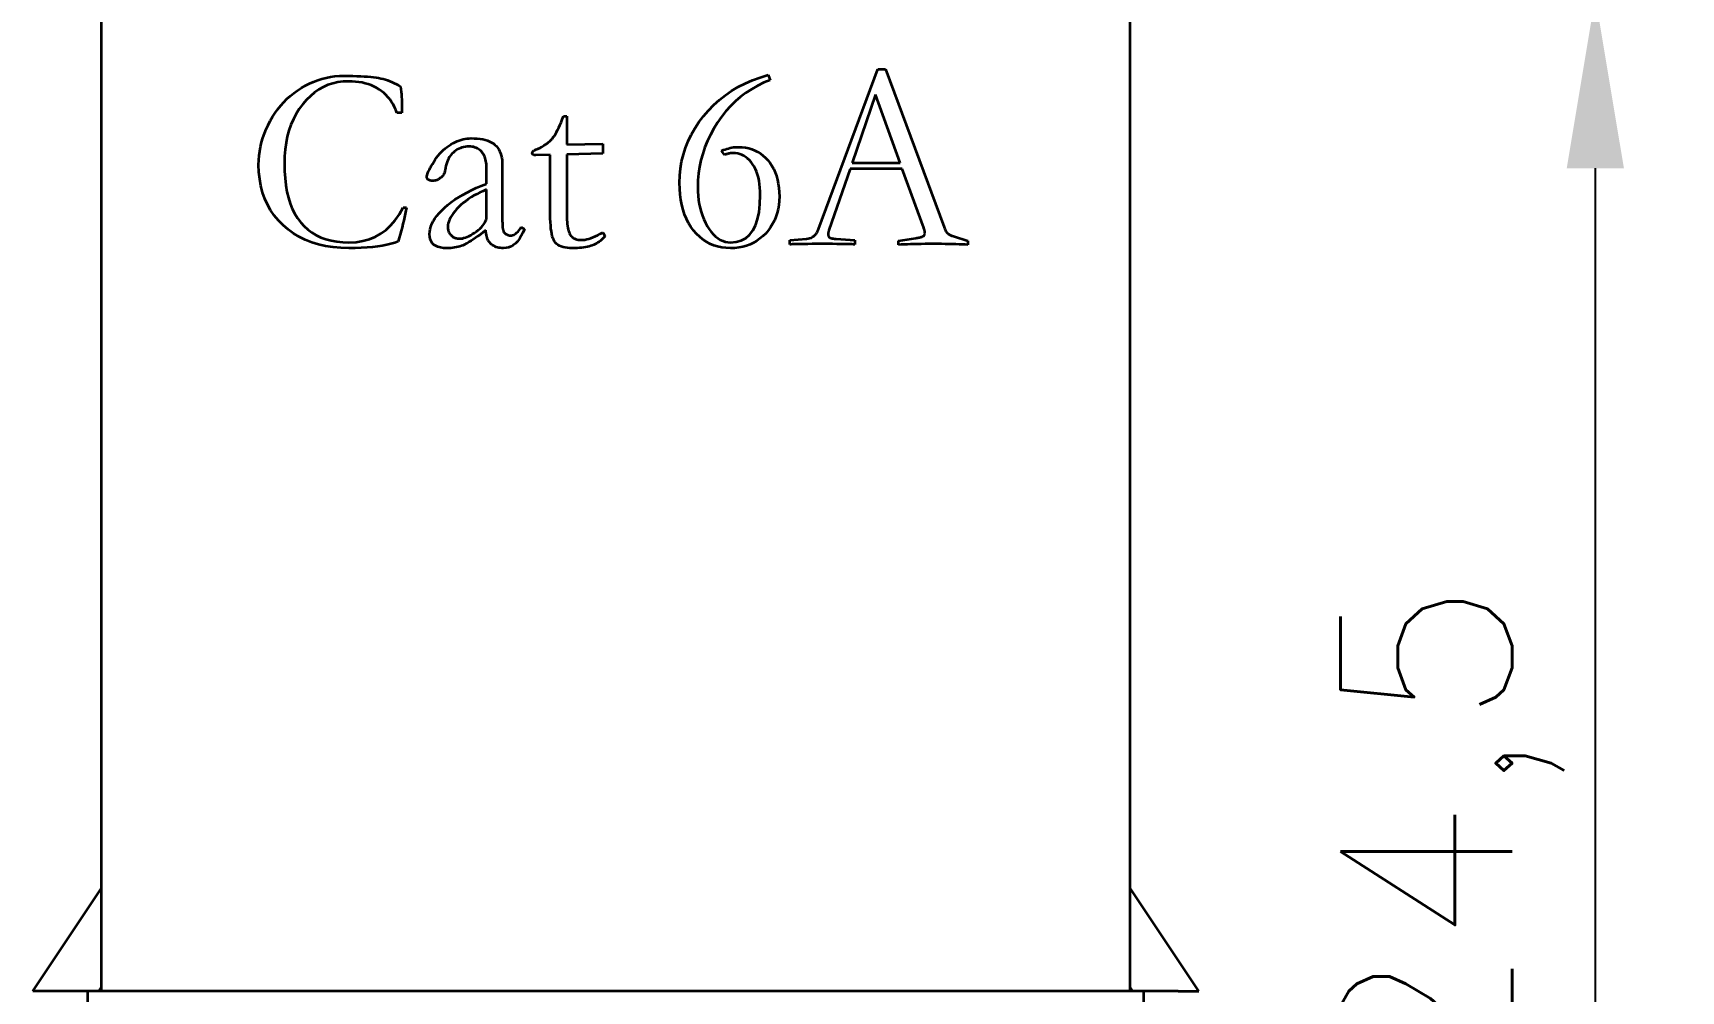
# Model space of a CAD drawing. Header units: millimetres. Extents: x -70 to 70, y -99 to 99.
# Drawn here: x 30.13 to 54.16, y 52.6 to 66.57 of the extents above; entities that cross this region are included whole.
import ezdxf

# ---------------------------------------------------------------- set-up
doc = ezdxf.new("R2010")
doc.units = ezdxf.units.MM
doc.header["$PDSIZE"] = -5
doc.layers.get('0').update_dxf_attribs({"lineweight": 18})
doc.layers.add('粗实线层', color=7, linetype='Continuous', lineweight=35)
doc.styles.get("Standard").update_dxf_attribs({"font": 'txt.shx'})
doc.dimstyles.get("Standard").update_dxf_attribs({"dimtxt": 0.18, "dimasz": 0.18, "dimexe": 0.18, "dimexo": 0.0625, "dimgap": 0.09, "dimtad": 0, "dimtih": 1, "dimtoh": 1, "dimdec": 4, "dimzin": 0, "dimdsep": 46, "dimtxsty": 'Standard', "dimcen": 0.09, "dimdle": 0.36, "dimadec": 0, "dimazin": 0, "dimtfac": 1, "dimtdec": 4, "dimtofl": 0, "dimtmove": 0, "dimatfit": 3, "dimfxl": 1, "dimtolj": 1, "dimarcsym": 0})

# ---------------------------------------------------------------- blocks, each defined once
blk = doc.blocks.new('*D14')
at = {"color": 0, "lineweight": -2, "transparency": 16777216}
for p, q in [((48.679, 67.102), (54.162, 67.102)), ((52.912, 64.602), (52.912, 45.102)), ((49.142, 42.602), (54.162, 42.602))]:
    blk.add_line(p, q, dxfattribs=at)
at = {"color": 0, "transparency": 16777216}
for points in [[(52.496, 64.602), (53.329, 64.602), (52.912, 67.102)], [(52.496, 45.102), (53.329, 45.102), (52.912, 42.602)]]:
    blk.add_solid(points, dxfattribs=at)
at = {"layer": 'Defpoints', "color": 0, "transparency": 16777216}
for p in [(48.054, 67.102), (48.517, 42.602), (52.912, 42.602)]:
    blk.add_point(p, dxfattribs=at)
at = {"color": 0, "transparency": 16777216, "insert": (50.829, 54.852), "char_height": 2.5, "attachment_point": 5, "rotation": 90}
blk.add_mtext('\\A1;24,5', dxfattribs=at)

msp = doc.modelspace()

# ---------------------------------------------------------------- linework, layer by layer
at = {"layer": '粗实线层', "color": 7, "lineweight": 35}
for p, q in [((31.131, 52.602), (31.131, 79.102)), ((46.131, 52.602), (46.131, 79.102)), ((34.163, 65.837), (34.223, 65.863)), ((34.223, 65.863), (34.283, 65.886)), ((34.283, 65.886), (34.345, 65.905)), ((34.345, 65.905), (34.407, 65.921)), ((34.407, 65.921), (34.471, 65.933)), ((34.471, 65.933), (34.535, 65.942)), ((34.579, 65.855), (34.505, 65.838)), ((34.535, 65.942), (34.6, 65.947)), ((34.656, 65.865), (34.579, 65.855)), ((34.6, 65.947), (34.666, 65.949)), ((34.735, 65.868), (34.656, 65.865)), ((34.666, 65.949), (34.732, 65.949)), ((34.732, 65.949), (34.795, 65.948)), ((34.786, 65.867), (34.735, 65.868)), ((34.836, 65.863), (34.786, 65.867)), ((34.795, 65.948), (34.854, 65.946)), ((34.884, 65.857), (34.836, 65.863)), ((34.854, 65.946), (34.91, 65.944)), ((34.93, 65.849), (34.884, 65.857)), ((34.91, 65.944), (34.962, 65.941)), ((34.975, 65.839), (34.93, 65.849)), ((34.962, 65.941), (35.011, 65.938)), ((35.011, 65.938), (35.057, 65.934)), ((35.057, 65.934), (35.098, 65.929)), ((35.098, 65.929), (35.137, 65.924)), ((35.137, 65.924), (35.172, 65.918)), ((35.172, 65.918), (35.205, 65.911)), ((35.205, 65.911), (35.238, 65.903)), ((35.238, 65.903), (35.27, 65.894)), ((35.27, 65.894), (35.303, 65.883)), ((35.303, 65.883), (35.335, 65.871)), ((35.335, 65.871), (35.367, 65.858)), ((35.367, 65.858), (35.399, 65.843)), ((40.518, 65.839), (40.624, 65.885)), ((40.624, 65.885), (40.736, 65.926)), ((40.789, 65.849), (40.698, 65.805)), ((40.736, 65.926), (40.852, 65.961)), ((40.883, 65.887), (40.789, 65.849)), ((40.852, 65.961), (40.883, 65.887)), ((41.586, 63.713), (42.451, 66.046)), ((42.451, 66.046), (42.563, 66.046)), ((42.563, 66.046), (43.417, 63.74)), ((33.788, 65.565), (33.835, 65.612)), ((33.835, 65.612), (33.884, 65.656)), ((33.884, 65.656), (33.936, 65.698)), ((33.936, 65.698), (33.99, 65.737)), ((33.99, 65.737), (34.046, 65.773)), ((34.046, 65.773), (34.104, 65.807)), ((34.104, 65.807), (34.163, 65.837)), ((34.176, 65.654), (34.118, 65.598)), ((34.236, 65.704), (34.176, 65.654)), ((34.299, 65.748), (34.236, 65.704)), ((34.365, 65.785), (34.299, 65.748)), ((34.433, 65.815), (34.365, 65.785)), ((34.505, 65.838), (34.433, 65.815)), ((35.019, 65.826), (34.975, 65.839)), ((35.061, 65.81), (35.019, 65.826)), ((35.101, 65.793), (35.061, 65.81)), ((35.14, 65.773), (35.101, 65.793)), ((35.178, 65.75), (35.14, 65.773)), ((35.213, 65.726), (35.178, 65.75)), ((35.247, 65.699), (35.213, 65.726)), ((35.278, 65.67), (35.247, 65.699)), ((35.307, 65.639), (35.278, 65.67)), ((35.335, 65.606), (35.307, 65.639)), ((35.36, 65.571), (35.335, 65.606)), ((35.399, 65.843), (35.43, 65.827)), ((35.43, 65.827), (35.461, 65.81)), ((35.461, 65.81), (35.492, 65.791)), ((35.492, 65.791), (35.497, 65.754)), ((35.497, 65.754), (35.501, 65.716)), ((35.501, 65.716), (35.504, 65.679)), ((35.504, 65.679), (35.507, 65.641)), ((35.507, 65.641), (35.509, 65.603)), ((40.14, 65.598), (40.227, 65.667)), ((40.227, 65.667), (40.319, 65.73)), ((40.319, 65.73), (40.416, 65.787)), ((40.449, 65.642), (40.374, 65.577)), ((40.416, 65.787), (40.518, 65.839)), ((40.528, 65.701), (40.449, 65.642)), ((40.611, 65.755), (40.528, 65.701)), ((40.698, 65.805), (40.611, 65.755)), ((42.416, 65.675), (42.077, 64.679)), ((42.776, 64.679), (42.416, 65.675)), ((33.625, 65.352), (33.662, 65.41)), ((33.662, 65.41), (33.702, 65.464)), ((33.702, 65.464), (33.744, 65.516)), ((33.744, 65.516), (33.788, 65.565)), ((33.968, 65.393), (33.928, 65.316)), ((34.013, 65.465), (33.968, 65.393)), ((34.064, 65.534), (34.013, 65.465)), ((34.118, 65.598), (34.064, 65.534)), ((35.382, 65.533), (35.36, 65.571)), ((35.403, 65.494), (35.382, 65.533)), ((35.422, 65.452), (35.403, 65.494)), ((35.438, 65.409), (35.422, 65.452)), ((35.512, 65.409), (35.438, 65.409)), ((35.509, 65.603), (35.51, 65.564)), ((35.51, 65.564), (35.512, 65.526)), ((35.512, 65.526), (35.512, 65.487)), ((35.512, 65.487), (35.512, 65.448)), ((35.512, 65.448), (35.512, 65.409)), ((39.908, 65.36), (39.981, 65.445)), ((39.981, 65.445), (40.058, 65.525)), ((40.058, 65.525), (40.14, 65.598)), ((40.236, 65.433), (40.172, 65.353)), ((40.303, 65.507), (40.236, 65.433)), ((40.374, 65.577), (40.303, 65.507)), ((33.505, 65.107), (33.53, 65.169)), ((33.53, 65.169), (33.559, 65.231)), ((33.559, 65.231), (33.59, 65.293)), ((33.59, 65.293), (33.625, 65.352)), ((33.864, 65.151), (33.84, 65.063)), ((33.893, 65.236), (33.864, 65.151)), ((33.928, 65.316), (33.893, 65.236)), ((37.75, 65.1), (37.766, 65.128)), ((37.766, 65.128), (37.782, 65.159)), ((37.782, 65.159), (37.798, 65.193)), ((37.798, 65.193), (37.815, 65.23)), ((37.815, 65.23), (37.832, 65.27)), ((37.832, 65.27), (37.85, 65.313)), ((37.85, 65.313), (37.867, 65.358)), ((37.867, 65.358), (37.914, 65.358)), ((37.914, 65.358), (37.918, 64.945)), ((39.73, 65.089), (39.782, 65.181)), ((39.782, 65.181), (39.842, 65.272)), ((39.842, 65.272), (39.908, 65.36)), ((40.058, 65.179), (40.009, 65.09)), ((40.113, 65.268), (40.058, 65.179)), ((40.172, 65.353), (40.113, 65.268)), ((33.438, 64.85), (33.449, 64.915)), ((33.449, 64.915), (33.464, 64.98)), ((33.464, 64.98), (33.483, 65.044)), ((33.483, 65.044), (33.505, 65.107)), ((33.821, 64.971), (33.808, 64.875)), ((33.84, 65.063), (33.821, 64.971)), ((36.114, 64.866), (36.14, 64.889)), ((36.14, 64.889), (36.168, 64.91)), ((36.168, 64.91), (36.196, 64.93)), ((36.196, 64.93), (36.226, 64.949)), ((36.226, 64.949), (36.256, 64.966)), ((36.256, 64.966), (36.286, 64.981)), ((36.286, 64.981), (36.316, 64.994)), ((36.316, 64.994), (36.345, 65.006)), ((36.34, 64.885), (36.318, 64.874)), ((36.363, 64.895), (36.34, 64.885)), ((36.345, 65.006), (36.375, 65.016)), ((36.387, 64.904), (36.363, 64.895)), ((36.375, 65.016), (36.404, 65.024)), ((36.411, 64.91), (36.387, 64.904)), ((36.404, 65.024), (36.433, 65.03)), ((36.436, 64.914), (36.411, 64.91)), ((36.433, 65.03), (36.462, 65.034)), ((36.462, 64.917), (36.436, 64.914)), ((36.462, 65.034), (36.491, 65.037)), ((36.489, 64.918), (36.462, 64.917)), ((36.511, 64.917), (36.489, 64.918)), ((36.491, 65.037), (36.52, 65.038)), ((36.533, 64.915), (36.511, 64.917)), ((36.52, 65.038), (36.566, 65.037)), ((36.554, 64.911), (36.533, 64.915)), ((36.574, 64.905), (36.554, 64.911)), ((36.566, 65.037), (36.61, 65.034)), ((36.593, 64.898), (36.574, 64.905)), ((36.611, 64.89), (36.593, 64.898)), ((36.61, 65.034), (36.651, 65.029)), ((36.628, 64.879), (36.611, 64.89)), ((36.651, 65.029), (36.69, 65.023)), ((36.69, 65.023), (36.726, 65.014)), ((36.726, 65.014), (36.76, 65.004)), ((36.76, 65.004), (36.79, 64.991)), ((36.79, 64.991), (36.819, 64.977)), ((36.819, 64.977), (36.844, 64.961)), ((36.844, 64.961), (36.867, 64.943)), ((36.867, 64.943), (36.888, 64.923)), ((36.888, 64.923), (36.906, 64.901)), ((36.906, 64.901), (36.922, 64.876)), ((37.462, 64.872), (37.494, 64.886)), ((37.494, 64.886), (37.525, 64.9)), ((37.525, 64.9), (37.553, 64.915)), ((37.553, 64.915), (37.58, 64.931)), ((37.58, 64.931), (37.605, 64.947)), ((37.605, 64.947), (37.628, 64.963)), ((37.628, 64.963), (37.65, 64.98)), ((37.65, 64.98), (37.669, 64.997)), ((37.669, 64.997), (37.687, 65.014)), ((37.687, 65.014), (37.703, 65.032)), ((37.703, 65.032), (37.718, 65.052)), ((37.718, 65.052), (37.734, 65.074)), ((37.734, 65.074), (37.75, 65.1)), ((37.918, 64.945), (38.443, 64.957)), ((38.443, 64.957), (38.443, 64.818)), ((39.615, 64.8), (39.646, 64.898)), ((39.646, 64.898), (39.685, 64.995)), ((39.685, 64.995), (39.73, 65.089)), ((39.929, 64.907), (39.897, 64.813)), ((39.966, 64.999), (39.929, 64.907)), ((40.009, 65.09), (39.966, 64.999)), ((40.247, 64.884), (40.272, 64.891)), ((40.272, 64.891), (40.297, 64.897)), ((40.297, 64.897), (40.322, 64.902)), ((40.322, 64.902), (40.348, 64.906)), ((40.348, 64.906), (40.373, 64.908)), ((40.373, 64.908), (40.398, 64.91)), ((40.398, 64.91), (40.424, 64.91)), ((40.424, 64.91), (40.474, 64.908)), ((40.474, 64.908), (40.522, 64.903)), ((40.522, 64.903), (40.569, 64.893)), ((40.569, 64.893), (40.614, 64.879)), ((33.422, 64.652), (33.424, 64.719)), ((33.426, 64.544), (33.422, 64.652)), ((33.424, 64.719), (33.429, 64.785)), ((33.429, 64.785), (33.438, 64.85)), ((33.8, 64.775), (33.797, 64.671)), ((33.797, 64.671), (33.799, 64.559)), ((33.808, 64.875), (33.8, 64.775)), ((35.939, 64.632), (35.956, 64.662)), ((35.956, 64.662), (35.975, 64.694)), ((35.975, 64.694), (35.996, 64.727)), ((35.996, 64.727), (36.017, 64.757)), ((36.017, 64.757), (36.04, 64.787)), ((36.04, 64.787), (36.063, 64.815)), ((36.063, 64.815), (36.088, 64.841)), ((36.088, 64.841), (36.114, 64.866)), ((36.16, 64.665), (36.152, 64.636)), ((36.169, 64.693), (36.16, 64.665)), ((36.18, 64.719), (36.169, 64.693)), ((36.192, 64.743), (36.18, 64.719)), ((36.206, 64.766), (36.192, 64.743)), ((36.221, 64.788), (36.206, 64.766)), ((36.238, 64.809), (36.221, 64.788)), ((36.257, 64.827), (36.238, 64.809)), ((36.277, 64.845), (36.257, 64.827)), ((36.297, 64.86), (36.277, 64.845)), ((36.318, 64.874), (36.297, 64.86)), ((36.644, 64.867), (36.628, 64.879)), ((36.66, 64.854), (36.644, 64.867)), ((36.674, 64.839), (36.66, 64.854)), ((36.687, 64.823), (36.674, 64.839)), ((36.699, 64.806), (36.687, 64.823)), ((36.709, 64.787), (36.699, 64.806)), ((36.719, 64.769), (36.709, 64.787)), ((36.726, 64.749), (36.719, 64.769)), ((36.732, 64.728), (36.726, 64.749)), ((36.737, 64.706), (36.732, 64.728)), ((36.741, 64.684), (36.737, 64.706)), ((36.743, 64.66), (36.741, 64.684)), ((36.744, 64.636), (36.743, 64.66)), ((36.922, 64.876), (36.936, 64.849)), ((36.936, 64.849), (36.948, 64.82)), ((36.948, 64.82), (36.958, 64.789)), ((36.958, 64.789), (36.966, 64.755)), ((36.966, 64.755), (36.971, 64.719)), ((36.971, 64.719), (36.974, 64.681)), ((36.974, 64.681), (36.975, 64.64)), ((37.412, 64.827), (37.414, 64.832)), ((37.412, 64.822), (37.412, 64.827)), ((37.412, 64.816), (37.412, 64.822)), ((37.414, 64.81), (37.412, 64.816)), ((37.414, 64.832), (37.416, 64.837)), ((37.416, 64.806), (37.414, 64.81)), ((37.416, 64.837), (37.42, 64.843)), ((37.42, 64.802), (37.416, 64.806)), ((37.42, 64.843), (37.424, 64.848)), ((37.425, 64.798), (37.42, 64.802)), ((37.424, 64.848), (37.43, 64.853)), ((37.431, 64.796), (37.425, 64.798)), ((37.43, 64.853), (37.436, 64.858)), ((37.438, 64.793), (37.431, 64.796)), ((37.436, 64.858), (37.444, 64.862)), ((37.446, 64.792), (37.438, 64.793)), ((37.444, 64.862), (37.452, 64.867)), ((37.455, 64.791), (37.446, 64.792)), ((37.452, 64.867), (37.462, 64.872)), ((37.466, 64.791), (37.455, 64.791)), ((37.674, 64.795), (37.466, 64.791)), ((37.674, 63.922), (37.674, 64.795)), ((38.443, 64.818), (37.918, 64.802)), ((37.918, 64.802), (37.918, 63.883)), ((39.573, 64.598), (39.59, 64.7)), ((39.59, 64.7), (39.615, 64.8)), ((39.871, 64.719), (39.851, 64.623)), ((39.897, 64.813), (39.871, 64.719)), ((40.173, 64.856), (40.198, 64.867)), ((40.215, 64.795), (40.173, 64.856)), ((40.198, 64.867), (40.222, 64.876)), ((40.228, 64.8), (40.215, 64.795)), ((40.222, 64.876), (40.247, 64.884)), ((40.24, 64.804), (40.228, 64.8)), ((40.253, 64.808), (40.24, 64.804)), ((40.265, 64.812), (40.253, 64.808)), ((40.278, 64.815), (40.265, 64.812)), ((40.291, 64.817), (40.278, 64.815)), ((40.304, 64.819), (40.291, 64.817)), ((40.317, 64.82), (40.304, 64.819)), ((40.33, 64.821), (40.317, 64.82)), ((40.343, 64.822), (40.33, 64.821)), ((40.376, 64.82), (40.343, 64.822)), ((40.408, 64.815), (40.376, 64.82)), ((40.439, 64.807), (40.408, 64.815)), ((40.469, 64.796), (40.439, 64.807)), ((40.498, 64.781), (40.469, 64.796)), ((40.526, 64.763), (40.498, 64.781)), ((40.552, 64.742), (40.526, 64.763)), ((40.577, 64.718), (40.552, 64.742)), ((40.602, 64.69), (40.577, 64.718)), ((40.625, 64.659), (40.602, 64.69)), ((40.614, 64.879), (40.657, 64.862)), ((40.646, 64.626), (40.625, 64.659)), ((40.657, 64.862), (40.698, 64.841)), ((40.698, 64.841), (40.738, 64.816)), ((40.738, 64.816), (40.776, 64.787)), ((40.776, 64.787), (40.812, 64.754)), ((40.812, 64.754), (40.847, 64.717)), ((40.847, 64.717), (40.879, 64.677)), ((40.879, 64.677), (40.907, 64.634)), ((42.077, 64.679), (42.776, 64.679)), ((33.437, 64.441), (33.426, 64.544)), ((33.454, 64.342), (33.437, 64.441)), ((33.799, 64.559), (33.807, 64.454)), ((33.807, 64.454), (33.818, 64.353)), ((35.875, 64.474), (35.876, 64.486)), ((35.875, 64.468), (35.875, 64.474)), ((35.876, 64.462), (35.875, 64.468)), ((35.876, 64.486), (35.879, 64.5)), ((35.877, 64.457), (35.876, 64.462)), ((35.879, 64.452), (35.877, 64.457)), ((35.879, 64.5), (35.884, 64.517)), ((35.882, 64.447), (35.879, 64.452)), ((35.885, 64.443), (35.882, 64.447)), ((35.884, 64.517), (35.891, 64.535)), ((35.889, 64.439), (35.885, 64.443)), ((35.893, 64.436), (35.889, 64.439)), ((35.891, 64.535), (35.9, 64.556)), ((35.898, 64.432), (35.893, 64.436)), ((35.904, 64.43), (35.898, 64.432)), ((35.9, 64.556), (35.911, 64.579)), ((35.909, 64.427), (35.904, 64.43)), ((35.915, 64.425), (35.909, 64.427)), ((35.911, 64.579), (35.924, 64.605)), ((35.921, 64.423), (35.915, 64.425)), ((35.926, 64.421), (35.921, 64.423)), ((35.924, 64.605), (35.939, 64.632)), ((35.932, 64.419), (35.926, 64.421)), ((35.938, 64.418), (35.932, 64.419)), ((35.943, 64.417), (35.938, 64.418)), ((35.949, 64.417), (35.943, 64.417)), ((35.954, 64.416), (35.949, 64.417)), ((35.96, 64.416), (35.954, 64.416)), ((35.972, 64.417), (35.96, 64.416)), ((35.984, 64.418), (35.972, 64.417)), ((35.996, 64.42), (35.984, 64.418)), ((36.008, 64.424), (35.996, 64.42)), ((36.02, 64.428), (36.008, 64.424)), ((36.032, 64.433), (36.02, 64.428)), ((36.043, 64.439), (36.032, 64.433)), ((36.055, 64.446), (36.043, 64.439)), ((36.066, 64.454), (36.055, 64.446)), ((36.077, 64.462), (36.066, 64.454)), ((36.088, 64.472), (36.077, 64.462)), ((36.098, 64.482), (36.088, 64.472)), ((36.107, 64.492), (36.098, 64.482)), ((36.114, 64.503), (36.107, 64.492)), ((36.121, 64.514), (36.114, 64.503)), ((36.127, 64.525), (36.121, 64.514)), ((36.132, 64.537), (36.127, 64.525)), ((36.136, 64.549), (36.132, 64.537)), ((36.139, 64.561), (36.136, 64.549)), ((36.141, 64.574), (36.139, 64.561)), ((36.146, 64.606), (36.141, 64.574)), ((36.152, 64.636), (36.146, 64.606)), ((36.744, 64.374), (36.744, 64.636)), ((36.975, 64.64), (36.975, 63.856)), ((39.559, 64.389), (39.562, 64.495)), ((39.562, 64.495), (39.573, 64.598)), ((39.828, 64.427), (39.825, 64.327)), ((39.837, 64.526), (39.828, 64.427)), ((39.851, 64.623), (39.837, 64.526)), ((40.665, 64.589), (40.646, 64.626)), ((40.682, 64.551), (40.665, 64.589)), ((40.696, 64.509), (40.682, 64.551)), ((40.709, 64.465), (40.696, 64.509)), ((40.719, 64.419), (40.709, 64.465)), ((40.726, 64.37), (40.719, 64.419)), ((40.907, 64.634), (40.932, 64.589)), ((40.932, 64.589), (40.954, 64.54)), ((40.954, 64.54), (40.973, 64.488)), ((40.973, 64.488), (40.988, 64.434)), ((40.988, 64.434), (40.999, 64.377)), ((42.046, 64.594), (41.737, 63.698)), ((42.806, 64.594), (42.046, 64.594)), ((43.119, 63.733), (42.806, 64.594)), ((33.479, 64.247), (33.454, 64.342)), ((33.511, 64.157), (33.479, 64.247)), ((33.818, 64.353), (33.835, 64.259)), ((33.835, 64.259), (33.856, 64.17)), ((33.856, 64.17), (33.883, 64.087)), ((36.283, 64.143), (36.339, 64.18)), ((36.339, 64.18), (36.398, 64.215)), ((36.398, 64.215), (36.461, 64.249)), ((36.461, 64.249), (36.527, 64.282)), ((36.519, 64.177), (36.479, 64.151)), ((36.56, 64.202), (36.519, 64.177)), ((36.527, 64.282), (36.596, 64.314)), ((36.603, 64.225), (36.56, 64.202)), ((36.596, 64.314), (36.668, 64.344)), ((36.648, 64.248), (36.603, 64.225)), ((36.695, 64.269), (36.648, 64.248)), ((36.668, 64.344), (36.744, 64.374)), ((36.744, 64.289), (36.695, 64.269)), ((36.744, 63.891), (36.744, 64.289)), ((39.561, 64.303), (39.559, 64.389)), ((39.567, 64.22), (39.561, 64.303)), ((39.577, 64.141), (39.567, 64.22)), ((39.825, 64.327), (39.827, 64.262)), ((39.827, 64.262), (39.831, 64.198)), ((39.831, 64.198), (39.838, 64.137)), ((40.732, 64.318), (40.726, 64.37)), ((40.735, 64.264), (40.732, 64.318)), ((40.732, 64.077), (40.737, 64.208)), ((40.737, 64.208), (40.735, 64.264)), ((40.999, 64.377), (41.008, 64.317)), ((41.008, 64.317), (41.013, 64.254)), ((41.013, 64.254), (41.015, 64.188)), ((41.015, 64.188), (41.013, 64.125)), ((33.55, 64.071), (33.511, 64.157)), ((33.597, 63.989), (33.55, 64.071)), ((33.65, 63.911), (33.597, 63.989)), ((33.883, 64.087), (33.913, 64.009)), ((33.913, 64.009), (33.949, 63.937)), ((33.949, 63.937), (33.989, 63.871)), ((35.415, 63.846), (35.474, 63.933)), ((35.474, 63.933), (35.527, 64.03)), ((35.527, 64.03), (35.577, 64.03)), ((35.559, 63.935), (35.549, 63.886)), ((35.568, 63.983), (35.559, 63.935)), ((35.577, 64.03), (35.568, 63.983)), ((36.022, 63.905), (36.055, 63.945)), ((36.055, 63.945), (36.093, 63.985)), ((36.093, 63.985), (36.135, 64.026)), ((36.135, 64.026), (36.181, 64.066)), ((36.181, 64.066), (36.231, 64.105)), ((36.231, 64.105), (36.283, 64.143)), ((36.257, 63.941), (36.237, 63.911)), ((36.281, 63.972), (36.257, 63.941)), ((36.308, 64.002), (36.281, 63.972)), ((36.338, 64.034), (36.308, 64.002)), ((36.371, 64.065), (36.338, 64.034)), ((36.405, 64.095), (36.371, 64.065)), ((36.441, 64.123), (36.405, 64.095)), ((36.479, 64.151), (36.441, 64.123)), ((39.592, 64.066), (39.577, 64.141)), ((39.61, 63.995), (39.592, 64.066)), ((39.633, 63.927), (39.61, 63.995)), ((39.66, 63.863), (39.633, 63.927)), ((39.838, 64.137), (39.847, 64.077)), ((39.847, 64.077), (39.86, 64.019)), ((39.86, 64.019), (39.875, 63.963)), ((39.875, 63.963), (39.893, 63.909)), ((40.698, 63.857), (40.719, 63.96)), ((40.719, 63.96), (40.732, 64.077)), ((40.983, 63.949), (40.965, 63.894)), ((40.997, 64.005), (40.983, 63.949)), ((41.007, 64.064), (40.997, 64.005)), ((41.013, 64.125), (41.007, 64.064)), ((33.71, 63.838), (33.65, 63.911)), ((33.778, 63.769), (33.71, 63.838)), ((33.851, 63.706), (33.778, 63.769)), ((33.93, 63.649), (33.851, 63.706)), ((33.989, 63.871), (34.035, 63.81)), ((34.035, 63.81), (34.084, 63.755)), ((34.084, 63.755), (34.139, 63.706)), ((34.139, 63.706), (34.198, 63.662)), ((35.205, 63.648), (35.281, 63.704)), ((35.281, 63.704), (35.351, 63.77)), ((35.351, 63.77), (35.415, 63.846)), ((35.501, 63.687), (35.487, 63.636)), ((35.514, 63.738), (35.501, 63.687)), ((35.526, 63.788), (35.514, 63.738)), ((35.538, 63.837), (35.526, 63.788)), ((35.549, 63.886), (35.538, 63.837)), ((35.916, 63.676), (35.922, 63.713)), ((35.922, 63.713), (35.933, 63.751)), ((35.933, 63.751), (35.949, 63.789)), ((35.949, 63.789), (35.969, 63.827)), ((35.969, 63.827), (35.993, 63.866)), ((35.993, 63.866), (36.022, 63.905)), ((36.181, 63.771), (36.18, 63.744)), ((36.18, 63.744), (36.18, 63.73)), ((36.18, 63.73), (36.182, 63.716)), ((36.186, 63.798), (36.181, 63.771)), ((36.182, 63.716), (36.184, 63.702)), ((36.184, 63.702), (36.187, 63.689)), ((36.194, 63.825), (36.186, 63.798)), ((36.187, 63.689), (36.192, 63.677)), ((36.205, 63.854), (36.194, 63.825)), ((36.219, 63.882), (36.205, 63.854)), ((36.237, 63.911), (36.219, 63.882)), ((36.599, 63.68), (36.626, 63.702)), ((36.626, 63.702), (36.651, 63.723)), ((36.651, 63.723), (36.673, 63.744)), ((36.673, 63.744), (36.691, 63.765)), ((36.691, 63.765), (36.707, 63.786)), ((36.736, 63.698), (36.694, 63.667)), ((36.707, 63.786), (36.72, 63.807)), ((36.72, 63.807), (36.731, 63.828)), ((36.731, 63.828), (36.738, 63.849)), ((36.737, 63.673), (36.736, 63.698)), ((36.738, 63.849), (36.742, 63.87)), ((36.742, 63.87), (36.744, 63.891)), ((36.975, 63.856), (36.975, 63.839)), ((36.975, 63.839), (36.975, 63.822)), ((36.975, 63.822), (36.976, 63.807)), ((36.976, 63.807), (36.976, 63.792)), ((36.976, 63.792), (36.977, 63.777)), ((36.977, 63.777), (36.977, 63.764)), ((36.977, 63.764), (36.978, 63.752)), ((36.978, 63.752), (36.979, 63.74)), ((36.979, 63.74), (36.98, 63.729)), ((36.98, 63.729), (36.981, 63.719)), ((36.981, 63.719), (36.983, 63.71)), ((36.983, 63.71), (36.985, 63.701)), ((36.985, 63.701), (36.987, 63.692)), ((36.987, 63.692), (36.99, 63.684)), ((36.99, 63.684), (36.994, 63.677)), ((37.204, 63.679), (37.22, 63.697)), ((37.22, 63.697), (37.235, 63.718)), ((37.235, 63.718), (37.249, 63.74)), ((37.249, 63.74), (37.3, 63.713)), ((37.3, 63.713), (37.276, 63.66)), ((37.675, 63.866), (37.674, 63.922)), ((37.677, 63.814), (37.675, 63.866)), ((37.68, 63.765), (37.677, 63.814)), ((37.684, 63.721), (37.68, 63.765)), ((37.69, 63.68), (37.684, 63.721)), ((37.918, 63.883), (37.918, 63.849)), ((37.918, 63.849), (37.919, 63.818)), ((37.919, 63.818), (37.922, 63.788)), ((37.922, 63.788), (37.925, 63.76)), ((37.925, 63.76), (37.93, 63.734)), ((37.93, 63.734), (37.935, 63.709)), ((37.935, 63.709), (37.941, 63.687)), ((37.941, 63.687), (37.948, 63.667)), ((39.691, 63.802), (39.66, 63.863)), ((39.726, 63.745), (39.691, 63.802)), ((39.765, 63.692), (39.726, 63.745)), ((39.808, 63.643), (39.765, 63.692)), ((39.893, 63.909), (39.914, 63.856)), ((39.914, 63.856), (39.938, 63.806)), ((39.938, 63.806), (39.964, 63.758)), ((39.964, 63.758), (39.993, 63.713)), ((39.993, 63.713), (40.022, 63.672)), ((40.581, 63.63), (40.628, 63.692)), ((40.628, 63.692), (40.667, 63.768)), ((40.667, 63.768), (40.698, 63.857)), ((40.854, 63.696), (40.816, 63.651)), ((40.887, 63.742), (40.854, 63.696)), ((40.917, 63.791), (40.887, 63.742)), ((40.943, 63.841), (40.917, 63.791)), ((40.965, 63.894), (40.943, 63.841)), ((41.563, 63.666), (41.575, 63.688)), ((41.575, 63.688), (41.586, 63.713)), ((41.733, 63.683), (41.731, 63.676)), ((41.735, 63.69), (41.733, 63.683)), ((41.737, 63.698), (41.735, 63.69)), ((43.123, 63.722), (43.119, 63.733)), ((43.126, 63.712), (43.123, 63.722)), ((43.129, 63.703), (43.126, 63.712)), ((43.132, 63.694), (43.129, 63.703)), ((43.134, 63.686), (43.132, 63.694)), ((43.135, 63.679), (43.134, 63.686)), ((43.417, 63.74), (43.422, 63.728)), ((43.422, 63.728), (43.427, 63.716)), ((43.427, 63.716), (43.432, 63.705)), ((43.432, 63.705), (43.438, 63.695)), ((43.438, 63.695), (43.443, 63.685)), ((43.443, 63.685), (43.448, 63.677)), ((34.014, 63.599), (33.93, 63.649)), ((34.102, 63.555), (34.014, 63.599)), ((34.196, 63.519), (34.102, 63.555)), ((34.294, 63.489), (34.196, 63.519)), ((34.198, 63.662), (34.261, 63.624)), ((34.261, 63.624), (34.33, 63.593)), ((34.398, 63.465), (34.294, 63.489)), ((34.33, 63.593), (34.402, 63.567)), ((34.507, 63.449), (34.398, 63.465)), ((34.402, 63.567), (34.48, 63.546)), ((34.48, 63.546), (34.562, 63.532)), ((34.621, 63.439), (34.507, 63.449)), ((34.562, 63.532), (34.648, 63.523)), ((34.648, 63.523), (34.739, 63.52)), ((34.739, 63.52), (34.844, 63.525)), ((34.844, 63.525), (34.943, 63.541)), ((35.002, 63.444), (34.919, 63.439)), ((34.943, 63.541), (35.036, 63.566)), ((35.08, 63.451), (35.002, 63.444)), ((35.036, 63.566), (35.123, 63.602)), ((35.154, 63.459), (35.08, 63.451)), ((35.123, 63.602), (35.205, 63.648)), ((35.224, 63.47), (35.154, 63.459)), ((35.289, 63.483), (35.224, 63.47)), ((35.35, 63.497), (35.289, 63.483)), ((35.406, 63.513), (35.35, 63.497)), ((35.458, 63.532), (35.406, 63.513)), ((35.473, 63.584), (35.458, 63.532)), ((35.487, 63.636), (35.473, 63.584)), ((35.913, 63.64), (35.916, 63.676)), ((35.916, 63.601), (35.913, 63.64)), ((35.923, 63.566), (35.916, 63.601)), ((35.936, 63.536), (35.923, 63.566)), ((35.953, 63.509), (35.936, 63.536)), ((35.976, 63.486), (35.953, 63.509)), ((36.004, 63.468), (35.976, 63.486)), ((36.036, 63.454), (36.004, 63.468)), ((36.074, 63.443), (36.036, 63.454)), ((36.117, 63.437), (36.074, 63.443)), ((36.192, 63.677), (36.197, 63.665)), ((36.197, 63.665), (36.203, 63.654)), ((36.203, 63.654), (36.211, 63.643)), ((36.211, 63.643), (36.219, 63.632)), ((36.219, 63.632), (36.228, 63.623)), ((36.228, 63.623), (36.238, 63.613)), ((36.238, 63.613), (36.248, 63.605)), ((36.248, 63.605), (36.259, 63.598)), ((36.28, 63.443), (36.252, 63.44)), ((36.259, 63.598), (36.271, 63.592)), ((36.271, 63.592), (36.283, 63.586)), ((36.306, 63.448), (36.28, 63.443)), ((36.283, 63.586), (36.295, 63.582)), ((36.295, 63.582), (36.308, 63.579)), ((36.331, 63.453), (36.306, 63.448)), ((36.308, 63.579), (36.321, 63.576)), ((36.321, 63.576), (36.335, 63.575)), ((36.355, 63.46), (36.331, 63.453)), ((36.335, 63.575), (36.35, 63.574)), ((36.35, 63.574), (36.371, 63.575)), ((36.378, 63.467), (36.355, 63.46)), ((36.371, 63.575), (36.393, 63.578)), ((36.4, 63.476), (36.378, 63.467)), ((36.393, 63.578), (36.416, 63.584)), ((36.421, 63.485), (36.4, 63.476)), ((36.416, 63.584), (36.44, 63.591)), ((36.443, 63.497), (36.421, 63.485)), ((36.44, 63.591), (36.464, 63.601)), ((36.466, 63.51), (36.443, 63.497)), ((36.464, 63.601), (36.489, 63.612)), ((36.492, 63.526), (36.466, 63.51)), ((36.489, 63.612), (36.516, 63.626)), ((36.521, 63.544), (36.492, 63.526)), ((36.516, 63.626), (36.542, 63.642)), ((36.551, 63.564), (36.521, 63.544)), ((36.542, 63.642), (36.57, 63.66)), ((36.584, 63.586), (36.551, 63.564)), ((36.57, 63.66), (36.599, 63.68)), ((36.618, 63.611), (36.584, 63.586)), ((36.655, 63.637), (36.618, 63.611)), ((36.694, 63.667), (36.655, 63.637)), ((36.739, 63.649), (36.737, 63.673)), ((36.742, 63.627), (36.739, 63.649)), ((36.747, 63.605), (36.742, 63.627)), ((36.753, 63.585), (36.747, 63.605)), ((36.76, 63.566), (36.753, 63.585)), ((36.769, 63.549), (36.76, 63.566)), ((36.779, 63.532), (36.769, 63.549)), ((36.791, 63.517), (36.779, 63.532)), ((36.803, 63.503), (36.791, 63.517)), ((36.817, 63.49), (36.803, 63.503)), ((36.833, 63.478), (36.817, 63.49)), ((36.849, 63.468), (36.833, 63.478)), ((36.866, 63.46), (36.849, 63.468)), ((36.884, 63.452), (36.866, 63.46)), ((36.903, 63.446), (36.884, 63.452)), ((36.924, 63.441), (36.903, 63.446)), ((36.994, 63.677), (36.998, 63.669)), ((36.998, 63.669), (37.003, 63.663)), ((37.003, 63.663), (37.009, 63.657)), ((37.009, 63.657), (37.015, 63.651)), ((37.015, 63.651), (37.022, 63.646)), ((37.022, 63.646), (37.029, 63.641)), ((37.029, 63.641), (37.036, 63.637)), ((37.066, 63.446), (37.029, 63.438)), ((37.036, 63.637), (37.042, 63.633)), ((37.042, 63.633), (37.049, 63.63)), ((37.049, 63.63), (37.056, 63.627)), ((37.056, 63.627), (37.063, 63.625)), ((37.063, 63.625), (37.07, 63.623)), ((37.101, 63.46), (37.066, 63.446)), ((37.07, 63.623), (37.077, 63.622)), ((37.077, 63.622), (37.084, 63.621)), ((37.084, 63.621), (37.091, 63.621)), ((37.091, 63.621), (37.108, 63.622)), ((37.135, 63.48), (37.101, 63.46)), ((37.108, 63.622), (37.125, 63.625)), ((37.125, 63.625), (37.141, 63.631)), ((37.166, 63.505), (37.135, 63.48)), ((37.141, 63.631), (37.157, 63.64)), ((37.157, 63.64), (37.173, 63.651)), ((37.196, 63.535), (37.166, 63.505)), ((37.173, 63.651), (37.189, 63.664)), ((37.189, 63.664), (37.204, 63.679)), ((37.225, 63.571), (37.196, 63.535)), ((37.251, 63.613), (37.225, 63.571)), ((37.276, 63.66), (37.251, 63.613)), ((37.696, 63.643), (37.69, 63.68)), ((37.704, 63.61), (37.696, 63.643)), ((37.714, 63.581), (37.704, 63.61)), ((37.724, 63.555), (37.714, 63.581)), ((37.736, 63.534), (37.724, 63.555)), ((37.75, 63.515), (37.736, 63.534)), ((37.766, 63.498), (37.75, 63.515)), ((37.786, 63.483), (37.766, 63.498)), ((37.808, 63.471), (37.786, 63.483)), ((37.833, 63.46), (37.808, 63.471)), ((37.86, 63.451), (37.833, 63.46)), ((37.891, 63.444), (37.86, 63.451)), ((37.924, 63.439), (37.891, 63.444)), ((37.948, 63.667), (37.957, 63.649)), ((37.957, 63.649), (37.966, 63.632)), ((37.966, 63.632), (37.976, 63.617)), ((37.976, 63.617), (37.987, 63.604)), ((37.987, 63.604), (38, 63.593)), ((38, 63.593), (38.014, 63.583)), ((38.014, 63.583), (38.029, 63.574)), ((38.029, 63.574), (38.045, 63.567)), ((38.045, 63.567), (38.063, 63.562)), ((38.063, 63.562), (38.081, 63.558)), ((38.081, 63.558), (38.101, 63.556)), ((38.101, 63.556), (38.122, 63.555)), ((38.122, 63.555), (38.149, 63.556)), ((38.161, 63.445), (38.132, 63.442)), ((38.149, 63.556), (38.177, 63.559)), ((38.189, 63.45), (38.161, 63.445)), ((38.177, 63.559), (38.206, 63.565)), ((38.216, 63.455), (38.189, 63.45)), ((38.206, 63.565), (38.236, 63.572)), ((38.241, 63.461), (38.216, 63.455)), ((38.236, 63.572), (38.267, 63.582)), ((38.264, 63.468), (38.241, 63.461)), ((38.286, 63.476), (38.264, 63.468)), ((38.267, 63.582), (38.299, 63.594)), ((38.307, 63.484), (38.286, 63.476)), ((38.299, 63.594), (38.333, 63.608)), ((38.328, 63.494), (38.307, 63.484)), ((38.348, 63.505), (38.328, 63.494)), ((38.333, 63.608), (38.367, 63.624)), ((38.367, 63.517), (38.348, 63.505)), ((38.367, 63.624), (38.402, 63.643)), ((38.386, 63.529), (38.367, 63.517)), ((38.405, 63.543), (38.386, 63.529)), ((38.402, 63.643), (38.439, 63.663)), ((38.423, 63.558), (38.405, 63.543)), ((38.44, 63.574), (38.423, 63.558)), ((38.439, 63.663), (38.474, 63.609)), ((38.457, 63.591), (38.44, 63.574)), ((38.474, 63.609), (38.457, 63.591)), ((39.853, 63.6), (39.808, 63.643)), ((39.9, 63.561), (39.853, 63.6)), ((39.95, 63.528), (39.9, 63.561)), ((40.002, 63.499), (39.95, 63.528)), ((40.057, 63.476), (40.002, 63.499)), ((40.022, 63.672), (40.053, 63.637)), ((40.053, 63.637), (40.085, 63.606)), ((40.114, 63.458), (40.057, 63.476)), ((40.085, 63.606), (40.119, 63.58)), ((40.174, 63.445), (40.114, 63.458)), ((40.119, 63.58), (40.153, 63.558)), ((40.153, 63.558), (40.189, 63.542)), ((40.236, 63.438), (40.174, 63.445)), ((40.189, 63.542), (40.226, 63.53)), ((40.226, 63.53), (40.265, 63.523)), ((40.265, 63.523), (40.304, 63.52)), ((40.304, 63.52), (40.386, 63.527)), ((40.422, 63.444), (40.362, 63.437)), ((40.386, 63.527), (40.46, 63.548)), ((40.48, 63.455), (40.422, 63.444)), ((40.46, 63.548), (40.525, 63.582)), ((40.535, 63.47), (40.48, 63.455)), ((40.525, 63.582), (40.581, 63.63)), ((40.587, 63.489), (40.535, 63.47)), ((40.638, 63.513), (40.587, 63.489)), ((40.686, 63.541), (40.638, 63.513)), ((40.731, 63.574), (40.686, 63.541)), ((40.775, 63.61), (40.731, 63.574)), ((40.816, 63.651), (40.775, 63.61)), ((41.165, 63.551), (41.409, 63.57)), ((41.165, 63.489), (41.165, 63.551)), ((41.183, 63.491), (41.165, 63.489)), ((41.208, 63.492), (41.183, 63.491)), ((41.239, 63.493), (41.208, 63.492)), ((41.276, 63.494), (41.239, 63.493)), ((41.321, 63.495), (41.276, 63.494)), ((41.371, 63.496), (41.321, 63.495)), ((41.429, 63.496), (41.371, 63.496)), ((41.409, 63.57), (41.433, 63.574)), ((41.493, 63.497), (41.429, 63.496)), ((41.433, 63.574), (41.456, 63.58)), ((41.456, 63.58), (41.478, 63.588)), ((41.478, 63.588), (41.498, 63.599)), ((41.563, 63.497), (41.493, 63.497)), ((41.498, 63.599), (41.517, 63.612)), ((41.517, 63.612), (41.534, 63.627)), ((41.534, 63.627), (41.549, 63.645)), ((41.549, 63.645), (41.563, 63.666)), ((41.64, 63.497), (41.563, 63.497)), ((41.717, 63.497), (41.64, 63.497)), ((41.788, 63.497), (41.717, 63.497)), ((41.726, 63.646), (41.725, 63.641)), ((41.725, 63.641), (41.725, 63.636)), ((41.725, 63.636), (41.725, 63.63)), ((41.725, 63.63), (41.726, 63.624)), ((41.727, 63.657), (41.726, 63.651)), ((41.726, 63.651), (41.726, 63.646)), ((41.726, 63.624), (41.727, 63.619)), ((41.728, 63.663), (41.727, 63.657)), ((41.727, 63.619), (41.729, 63.614)), ((41.729, 63.669), (41.728, 63.663)), ((41.731, 63.676), (41.729, 63.669)), ((41.729, 63.614), (41.731, 63.609)), ((41.731, 63.609), (41.734, 63.605)), ((41.734, 63.605), (41.737, 63.6)), ((41.737, 63.6), (41.74, 63.596)), ((41.74, 63.596), (41.744, 63.593)), ((41.744, 63.593), (41.748, 63.59)), ((41.748, 63.59), (41.753, 63.587)), ((41.753, 63.587), (41.76, 63.584)), ((41.76, 63.584), (41.767, 63.581)), ((41.767, 63.581), (41.775, 63.579)), ((41.775, 63.579), (41.784, 63.577)), ((41.784, 63.577), (41.794, 63.575)), ((41.852, 63.496), (41.788, 63.497)), ((41.794, 63.575), (41.805, 63.574)), ((41.805, 63.574), (41.818, 63.572)), ((41.818, 63.572), (41.831, 63.571)), ((41.831, 63.571), (41.845, 63.57)), ((41.845, 63.57), (42.115, 63.551)), ((41.909, 63.496), (41.852, 63.496)), ((41.96, 63.495), (41.909, 63.496)), ((42.004, 63.494), (41.96, 63.495)), ((42.042, 63.493), (42.004, 63.494)), ((42.073, 63.492), (42.042, 63.493)), ((42.097, 63.491), (42.073, 63.492)), ((42.115, 63.489), (42.097, 63.491)), ((42.115, 63.551), (42.115, 63.489)), ((42.752, 63.543), (43.007, 63.582)), ((42.752, 63.485), (42.752, 63.543)), ((42.793, 63.488), (42.752, 63.485)), ((42.836, 63.49), (42.793, 63.488)), ((42.881, 63.491), (42.836, 63.49)), ((42.928, 63.493), (42.881, 63.491)), ((42.977, 63.494), (42.928, 63.493)), ((43.029, 63.495), (42.977, 63.494)), ((43.007, 63.582), (43.021, 63.584)), ((43.021, 63.584), (43.035, 63.587)), ((43.083, 63.496), (43.029, 63.495)), ((43.035, 63.587), (43.047, 63.589)), ((43.047, 63.589), (43.059, 63.592)), ((43.059, 63.592), (43.07, 63.595)), ((43.07, 63.595), (43.079, 63.597)), ((43.079, 63.597), (43.088, 63.6)), ((43.139, 63.497), (43.083, 63.496)), ((43.088, 63.6), (43.096, 63.603)), ((43.096, 63.603), (43.103, 63.606)), ((43.103, 63.606), (43.11, 63.609)), ((43.11, 63.609), (43.115, 63.612)), ((43.115, 63.612), (43.12, 63.616)), ((43.12, 63.616), (43.124, 63.62)), ((43.124, 63.62), (43.128, 63.624)), ((43.128, 63.624), (43.131, 63.628)), ((43.131, 63.628), (43.134, 63.633)), ((43.134, 63.633), (43.136, 63.638)), ((43.137, 63.672), (43.135, 63.679)), ((43.136, 63.638), (43.137, 63.644)), ((43.138, 63.666), (43.137, 63.672)), ((43.137, 63.644), (43.138, 63.649)), ((43.138, 63.66), (43.138, 63.666)), ((43.139, 63.655), (43.138, 63.66)), ((43.138, 63.649), (43.139, 63.655)), ((43.198, 63.497), (43.139, 63.497)), ((43.258, 63.497), (43.198, 63.497)), ((43.319, 63.497), (43.258, 63.497)), ((43.377, 63.497), (43.319, 63.497)), ((43.434, 63.496), (43.377, 63.497)), ((43.488, 63.495), (43.434, 63.496)), ((43.448, 63.677), (43.453, 63.669)), ((43.453, 63.669), (43.457, 63.662)), ((43.457, 63.662), (43.462, 63.657)), ((43.462, 63.657), (43.467, 63.651)), ((43.467, 63.651), (43.472, 63.647)), ((43.472, 63.647), (43.478, 63.642)), ((43.478, 63.642), (43.484, 63.638)), ((43.484, 63.638), (43.492, 63.634)), ((43.539, 63.494), (43.488, 63.495)), ((43.492, 63.634), (43.5, 63.629)), ((43.5, 63.629), (43.509, 63.625)), ((43.509, 63.625), (43.518, 63.621)), ((43.518, 63.621), (43.529, 63.617)), ((43.529, 63.617), (43.54, 63.613)), ((43.589, 63.493), (43.539, 63.494)), ((43.54, 63.613), (43.552, 63.609)), ((43.552, 63.609), (43.764, 63.543)), ((43.636, 63.491), (43.589, 63.493)), ((43.681, 63.49), (43.636, 63.491)), ((43.724, 63.488), (43.681, 63.49)), ((43.764, 63.485), (43.724, 63.488)), ((43.764, 63.543), (43.764, 63.485)), ((34.739, 63.435), (34.621, 63.439)), ((34.831, 63.436), (34.739, 63.435)), ((34.919, 63.439), (34.831, 63.436)), ((36.164, 63.435), (36.117, 63.437)), ((36.195, 63.436), (36.164, 63.435)), ((36.224, 63.437), (36.195, 63.436)), ((36.252, 63.44), (36.224, 63.437)), ((36.945, 63.438), (36.924, 63.441)), ((36.967, 63.436), (36.945, 63.438)), ((36.991, 63.435), (36.967, 63.436)), ((37.029, 63.438), (36.991, 63.435)), ((37.96, 63.436), (37.924, 63.439)), ((37.999, 63.435), (37.96, 63.436)), ((38.034, 63.436), (37.999, 63.435)), ((38.068, 63.437), (38.034, 63.436)), ((38.101, 63.439), (38.068, 63.437)), ((38.132, 63.442), (38.101, 63.439)), ((40.3, 63.435), (40.236, 63.438)), ((40.362, 63.437), (40.3, 63.435)), ((30.131, 52.602), (31.131, 54.102)), ((47.131, 52.602), (46.131, 54.102)), ((31.093, 52.602), (31.131, 52.66)), ((46.17, 52.602), (46.131, 52.66)), ((30.431, 52.602), (30.131, 52.602)), ((30.931, 52.602), (30.431, 52.602)), ((46.331, 52.602), (30.931, 52.602)), ((30.931, 52.302), (30.931, 52.602)), ((46.331, 52.302), (46.331, 52.602)), ((46.831, 52.602), (46.331, 52.602)), ((46.832, 52.602), (47.131, 52.602))]:
    msp.add_line(p, q, dxfattribs=at)

# ---------------------------------------------------------------- dimensions: what is measured, and where the dimension line sits
at = {"color": 1}
dim = msp.add_linear_dim(base=(52.912, 42.602), p1=(48.054, 67.102), p2=(48.517, 42.602), angle=90, dimstyle='Standard', override={"dimtxt": 2.5, "dimasz": 2.5, "dimexe": 1.25, "dimexo": 0.625, "dimgap": 0.625, "dimtad": 1, "dimtih": 0, "dimtoh": 0, "dimdec": 2, "dimzin": 8, "dimdsep": 44, "dimdle": 5, "dimtdec": 2, "dimtofl": 1, "dimatfit": 0, "dimarcsym": 1}, dxfattribs=at)
dim.commit()
dim.dimension.update_dxf_attribs({"geometry": '*D14', "text_midpoint": (50.829, 54.852)})

doc.saveas('drawing.dxf')
